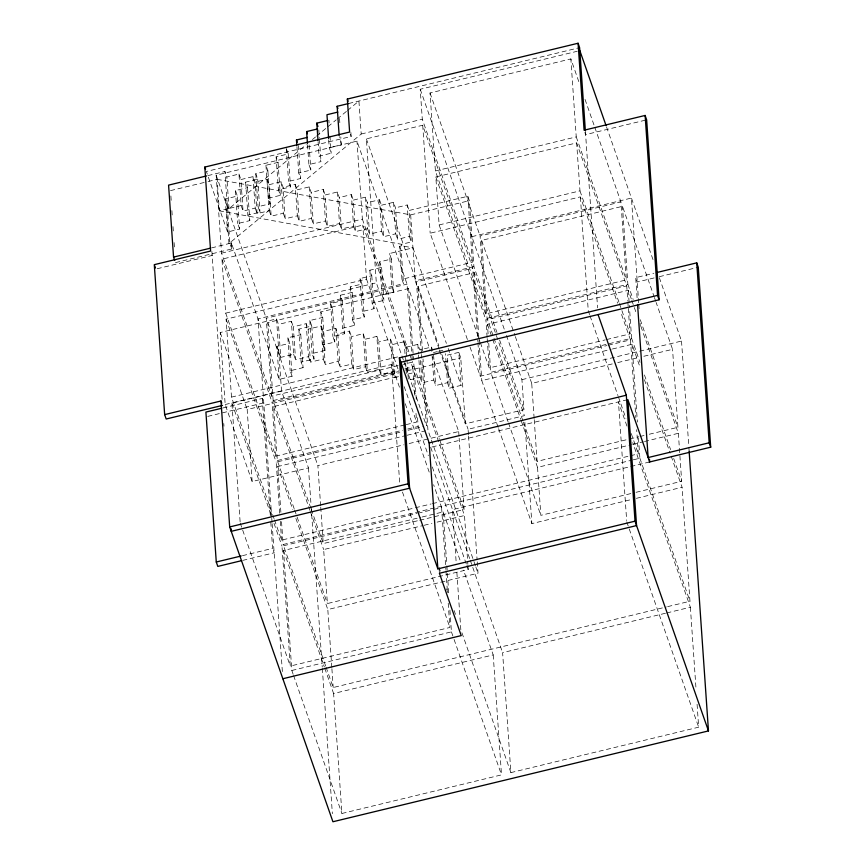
<?xml version="1.0" encoding="UTF-8"?>
<svg xmlns="http://www.w3.org/2000/svg" width="865" height="865" viewBox="0 0 865 865"><rect width="100%" height="100%" fill="white"/><g stroke="black" fill="none" stroke-linecap="round" stroke-linejoin="round"><path stroke-width="0.65" stroke-dasharray="4.33 3.24" d="M208.087 181.531L217.158 179.336L219.342 210.833L226.598 209.071L228.63 207.384L229.02 208.487L241.14 205.556L238.967 174.07L226.835 177.001L229.02 208.487M286.672 149.526L288.218 153.927L276.119 156.857L278.043 162.361L265.944 165.28L267.88 170.783L255.781 173.714L257.705 179.206L245.606 182.137L247.531 187.64L235.442 190.56L237.367 196.063L225.268 198.982L228.738 208.887L306.221 144.693M312.427 139.557L315.52 136.984M316.558 136.129L326.884 127.566M327.921 126.712L336.182 119.867M337.22 119.013L346.519 111.304M347.557 110.45L358.921 101.032L361.202 134.021L228.976 243.562L226.598 209.071M348.671 103.508L578.307 47.964M271.675 517.011L257.975 318.882L403.501 283.677L401.966 279.276L472.377 262.246L422.293 119.24L420.228 89.257L577.215 51.284M594.785 127.252L620.929 201.923L626.325 279.892L485.492 313.952L435.409 170.956L430.024 92.977L570.857 58.917L579.712 84.229M350.887 132.486L351.158 136.454L206.357 171.475L227.549 231.971L239.648 229.052L237.367 196.063M361.202 134.021L422.293 119.24M207.881 175.617L224.911 171.497L226.835 177.001M239.648 229.052L237.713 223.548L249.812 220.618L247.887 215.126L259.987 212.195L258.062 206.692L270.15 203.772L268.226 198.269L280.325 195.349L278.4 189.846L290.499 186.916L288.575 181.423L300.663 178.493L298.739 172.989L310.838 170.07L308.913 164.566L321.012 161.636L319.077 156.143L331.176 153.213L329.251 147.71L341.351 144.79L340.799 136.875M398.116 365.581L271.632 396.181L221.548 253.175L216.163 175.195L356.986 141.136L407.069 284.142L412.454 362.111L403.328 364.316M403.36 360.013L376.329 282.812L366.382 138.865L422.715 125.241L472.787 268.247L477.858 341.556M170.513 190.624L206.789 181.845M253.023 176.633L255.197 208.119L243.065 211.06L240.892 179.563L253.023 176.633L254.948 182.137L257.121 213.623L269.253 210.692L267.069 179.196L254.948 182.137M281.125 181.769L283.298 213.255L271.178 216.185L268.993 184.699L281.125 181.769L283.05 187.273L285.223 218.758L297.355 215.817L295.181 184.332L283.05 187.273M309.227 186.905L311.411 218.391L299.279 221.321L297.106 189.835L309.227 186.905L311.162 192.398L313.335 223.894L325.456 220.953L323.283 189.467L311.162 192.398M337.339 192.03L339.512 223.527L327.381 226.457L325.208 194.971L337.339 192.03L339.264 197.534L341.437 229.02L353.569 226.089L351.385 194.603L339.264 197.534M435.409 170.956L576.241 136.886L570.857 58.917M645.355 120.17L585.627 134.616L584.859 132.421M478.14 336.301L439.139 224.932L435.83 176.947L576.652 142.887L626.736 285.893L627.752 300.555M365.441 197.166L367.614 228.663L355.493 231.593L353.32 200.107L365.441 197.166L367.365 202.669L369.55 234.156L381.67 231.225L379.497 199.739L367.365 202.669M393.553 202.302L395.727 233.788L383.595 236.729L381.422 205.232L393.553 202.302L395.478 207.805L397.651 239.291L409.383 236.459L407.21 204.962L395.478 207.805M211.547 247.909L231.398 242.978L279.168 379.378L292.078 376.253L289.797 343.264L287.872 337.772L300.782 334.647L298.858 329.143L311.768 326.029L309.832 320.526L322.742 317.401L320.818 311.897L332.56 309.065L330.625 303.561L342.367 300.728L340.442 295.225L352.174 292.381L350.249 286.888L361.981 284.044L360.056 278.552L371.799 275.708L369.863 270.204L381.606 267.372L379.681 261.868L391.413 259.035L389.488 253.531L412.962 247.855L446.394 343.34M175.487 262.603L231.809 248.969L231.398 242.978M157.138 268.745L212.163 255.445L211.395 253.24M221.548 253.175L362.381 219.105L356.986 141.136M219.342 210.833L401.63 244.298L411.318 241.951L409.134 210.465L467.814 196.269L469.36 200.669L473.912 266.647L496.964 332.452M404.863 424.931L275.773 456.158L225.7 313.152L221.959 259.165L362.792 225.105L407.999 354.185M217.158 179.336L410.68 214.866L469.36 200.669M439.139 224.932L579.972 190.873L576.652 142.887M467.403 339.502L430.175 233.204L580.383 196.863L617.61 303.172M401.966 279.276L399.684 246.287L401.738 245.79L412.962 247.855M471.847 236.664L631.45 198.053L638.705 303.074M485.492 313.952L480.107 235.983L620.929 201.923M522.936 420.866L487.038 318.352L481.643 240.383L622.476 206.324L653.94 296.176M225.7 313.152L366.522 279.081L362.792 225.105M274.043 518.611L231.496 397.121L226.111 319.142L376.329 282.812M439.171 349.179L415.232 280.844L473.912 266.647M271.632 396.181L266.236 318.201L407.069 284.142M421.385 353.169L416.454 281.871L472.787 268.247M276.53 318.904L281.514 390.904L308.481 467.911L252.148 481.535L225.181 404.528L220.207 332.528L276.53 318.904L278.465 324.407L280.736 357.396L293.646 354.272L291.364 321.283L278.465 324.407M292.078 376.253L290.153 370.761L303.064 367.636L301.128 362.132L314.038 359.007L312.114 353.515L325.024 350.39L323.099 344.886L334.831 342.053L332.906 336.55L344.648 333.717L342.713 328.213L354.455 325.37L352.531 319.877L364.262 317.033L362.338 311.53L374.069 308.697L372.145 303.193L383.887 300.36L381.952 294.857L393.694 292.013L391.413 259.035M310.838 508.144L273.167 400.571L267.782 322.602L408.615 288.542L429.883 349.287M422.466 350.844L418 286.272L474.334 272.648L497.818 339.718M306.199 323.661L308.481 356.65L295.571 359.775L293.3 326.786L306.199 323.661L308.135 329.165L310.405 362.143L323.315 359.029L321.045 326.04L308.135 329.165M335.88 328.419L338.15 361.408L325.251 364.522L322.969 331.533L335.88 328.419L337.804 333.912L340.086 366.901L351.817 364.068L349.536 331.079L337.804 333.912M279.168 379.378L276.887 346.389L289.797 343.264M363.203 333.739L365.473 366.728L353.742 369.56L351.46 336.582L363.203 333.739L365.127 339.242L367.409 372.231L379.14 369.387L376.859 336.399L365.127 339.242M637.105 297.765L635.71 277.622L653.886 273.221M390.526 339.058L392.807 372.047L381.065 374.891L378.784 341.902L390.526 339.058L392.45 344.562L394.732 377.551L398.635 376.599M487.038 318.352L627.86 284.293L622.476 206.324M654.135 277.935L637.245 282.022L635.71 277.622M659.325 276.681L698.271 267.263M487.103 337.285L485.903 319.953L626.736 285.893M392.45 344.562L404.182 341.729L406.107 347.222L408.388 380.211L420.131 377.378L418.941 360.218M488.098 333.685L487.449 324.353L628.282 290.294L631.374 299.149M406.107 347.222L417.849 344.389L419.774 349.882L431.505 347.049L432.662 350.347M231.496 397.121L398.073 356.823M433.43 352.552L437.344 351.601M438.652 351.287L445.172 349.709M225.181 404.528L281.514 390.904M240.113 521.725L231.917 403.112L391.521 364.511L399.933 388.558M222.943 407.956L262.246 398.451L263.782 402.852L207.449 416.476M458.828 352.369L447.097 355.212L449.378 388.201L461.11 385.358L458.828 352.369L460.753 357.872L465.316 423.85L523.995 409.653L521.919 379.659L505.971 334.106M273.167 400.571L398.354 370.296M404.874 368.717L414 366.511L413.632 361.137M275.773 456.158L272.043 402.171L398.527 371.582M405.047 370.004L412.875 368.112L410.659 361.786M252.148 481.535L247.174 409.534L399.176 372.772M407.037 370.869L460.753 357.872M294.154 508.642L277.319 460.558L273.589 406.572L398.765 376.297M407.891 374.091L414.411 372.512L464.494 515.518L467.857 564.229M420.131 377.378L422.055 382.871L433.787 380.038L432.143 356.283M480.356 342.627L489.222 367.939L605.273 339.869M606.581 339.556L630.055 333.879L628.206 307.216M433.787 380.038L435.711 385.531L447.454 382.698L445.443 353.666M508.047 421.698L490.769 372.339L631.591 338.269L629.569 308.956M470.052 347.103L480.248 376.21L606.949 345.557M608.257 345.243L630.466 339.869L620.713 312.027M498.186 427.429L481.794 380.611L611.112 349.33M612.409 349.006L632.012 344.27L639.981 367.052M521.919 379.659L681.523 341.059L659.368 277.784M534.138 418.346L531.726 383.39L612.571 363.841M617.783 362.576L638.651 357.526M643.863 356.272L672.559 349.33L656.157 302.501M406.172 424.618L416.606 422.088L415.784 410.237M277.319 460.558L402.495 430.273M407.707 429.018L418.141 426.488L417.417 415.957M279.719 513.237L276.184 462.148L402.895 431.505M408.118 430.24L423.796 426.445M280.887 512.264L277.73 466.549L405.739 435.592M407.047 435.268L425.331 430.846M320.645 505.939L317.866 465.608L403.923 444.794M409.134 443.529L458.688 431.549L432.543 356.877M468.452 434.663L468.073 429.278L524.406 415.654L498.262 340.983M432.003 446.989L627.86 399.619M523.379 422.131L537.111 461.359L628.39 439.279M629.698 438.966L638.824 436.76M640.132 436.447L644.036 435.495M649.258 434.241L677.944 427.299L672.559 349.33M630.823 493.58L540.841 515.345L537.533 467.36L631.418 444.653M632.715 444.34L643.149 441.81M644.457 441.496L678.355 433.3L640.241 324.462M274.486 519.876L281.579 540.128L414.054 508.079M415.362 507.766L431.105 503.96M432.414 503.635L629.158 456.05M630.477 455.736L638.338 453.833L636.672 429.7M325.662 666.018L283.114 544.518L632.012 460.137M633.321 459.812L639.884 458.234L638.305 435.441M242.47 555.676L272.605 548.388L270.572 518.935M448.211 603.208L449.887 627.471L290.283 666.072L281.99 546.118L416.735 513.529M418.044 513.215L432.435 509.734M433.743 509.409L441.593 507.517L433.625 484.735M242.708 560.401L274.14 552.789L272.605 548.388M293.149 674.268L291.819 670.472L283.536 550.518L420.898 517.292M422.207 516.978L443.139 511.918L460.418 561.277M649.68 461.953L452.525 509.647L456.158 562.207M311.281 509.409L323.25 543.577L418.444 520.557M419.741 520.243L464.083 509.517L459.153 438.274M467.954 565.548L468.225 569.494L327.392 603.554L323.661 549.578L422.769 525.606M424.066 525.293L431.894 523.401M437.106 522.136L464.494 515.518M636.034 492.315L681.674 481.275L678.355 433.3M498.629 428.694L531.867 523.606L631.147 499.602M636.37 498.337L682.085 487.276L670.559 454.374M331.803 667.358L327.813 609.555L478.021 573.225L477.188 561.115M291.819 670.472L451.422 631.872L449.746 607.608M326.105 667.283L333.198 687.524L666.353 606.949M667.661 606.625L689.967 601.24L682.085 487.276M493.212 654.924L501.505 774.878L341.902 813.478L333.609 693.525L493.212 654.924L463.521 570.132M697.082 704.272L698.671 727.184L510.891 772.607L502.608 652.653L665.423 613.263M666.742 612.95L690.378 607.23L632.726 442.599M606.527 126.895L653.162 260.062M585.032 99.41L594.341 125.987M654.383 297.441L655.713 301.236M576.241 136.886L626.325 279.892M627.86 284.293L633.18 299.485M640.273 319.726L677.944 427.299M631.818 300.414L636.694 314.341M579.972 190.873L618.972 302.231M619.416 303.496L630.055 333.879M631.591 338.269L640.014 362.316M644.447 374.978L670.591 449.638M673.694 458.504L681.674 481.275M644.414 379.703L670.115 453.109M589.595 314.622L588.265 310.827L580.383 196.863M590.038 315.887L617.956 395.619M618.399 396.884L625.936 418.39M631.255 433.581L638.338 453.833M639.884 458.234L689.967 601.24M626.93 426.067L618.464 401.89L626.66 520.503M626.757 521.844L698.671 727.184M430.024 92.977L480.107 235.983M481.643 240.383L514.88 335.296M515.324 336.571L531.726 383.39M420.228 89.257L505.528 332.841M499.624 340.053L523.995 409.653M435.83 176.947L485.903 319.953M487.449 324.353L492.326 338.28M492.769 339.545L520.687 419.266M521.13 420.531L537.533 467.36M478.583 337.566L479.913 341.361M508.49 422.963L540.841 515.345M407.21 204.962L409.134 210.465M409.383 236.459L411.318 241.951M448.178 348.433L461.11 385.358M366.382 138.865L416.454 281.871M418 286.272L438.825 345.751M441.929 354.607L468.073 429.278M439.615 350.444L465.316 423.85M395.727 233.788L397.651 239.291M399.684 246.287L401.219 250.688L403.501 283.677M447.454 382.698L449.378 388.201M379.497 199.739L381.422 205.232M350.39 134.248L351.158 136.454M381.67 231.225L383.595 236.729M393.694 292.013L391.769 286.52L389.488 253.531M341.351 144.79L339.242 136.648M367.614 228.663L369.55 234.156M362.381 219.105L409.35 353.255M409.794 354.52L412.454 362.111M414 366.511L439.258 438.652M439.701 439.917L464.083 509.517M351.385 194.603L353.32 200.107M403.804 361.278L426.402 425.818L421.482 354.52M475.372 565.634L427.948 430.219L423.017 358.921M475.815 566.899L478.021 573.225M353.569 226.089L355.493 231.593M430.694 447.313L469.814 558.995M470.257 560.271L502.608 652.653M366.522 279.081L398.873 371.474M404.193 386.655L416.606 422.088M418.141 426.488L428.337 455.596M432.327 466.992L466.451 564.434M466.895 565.699L468.225 569.494M405.253 403.739L429.191 472.085M392.807 372.047L394.732 377.551M339.512 223.527L341.437 229.02M376.859 336.399L378.784 341.902M323.283 189.467L325.208 194.971M379.14 369.387L381.065 374.891M325.456 220.953L327.381 226.457M438.988 567.267L440.317 571.084M446.556 588.892L447.897 592.709M454.136 610.517L455.466 614.334M510.891 772.607L460.818 629.601L456.72 570.295M365.473 366.728L367.409 372.231M311.411 218.391L313.335 223.894M349.536 331.079L351.46 336.582M295.181 184.332L297.106 189.835M402.463 492.055L449.887 627.471M451.422 631.872L453.638 638.197M454.082 639.462L501.505 774.878M351.817 364.068L353.742 369.56M297.355 215.817L299.279 221.321M338.15 361.408L340.086 366.901M283.298 213.255L285.223 218.758M321.045 326.04L322.969 331.533M267.069 179.196L268.993 184.699M323.315 359.029L325.251 364.522M269.253 210.692L271.178 216.185M308.481 356.65L310.405 362.143M255.197 208.119L257.121 213.623M291.364 321.283L293.3 326.786M238.967 174.07L240.892 179.563M293.646 354.272L295.571 359.775M241.14 205.556L243.065 211.06M276.887 346.389L280.736 357.396M216.163 175.195L266.236 318.201M267.782 322.602L317.866 465.608M231.809 248.969L229.885 243.476L224.911 171.497M221.959 259.165L272.043 402.171M273.589 406.572L309.93 510.35M310.373 511.615L323.661 549.578M294.597 509.907L327.392 603.554M226.111 319.142L276.184 462.148M277.73 466.549L292.803 509.582M295.906 518.438L327.813 609.555M220.207 332.528L247.174 409.534M231.917 403.112L270.907 514.48M274.01 523.336L281.99 546.118M283.536 550.518L324.31 666.947M324.753 668.212L333.609 693.525M240.2 523.066L290.283 666.072M293.592 675.543L341.902 813.478M681.523 341.059L688.778 445.918M688.864 447.259L689.146 451.292M690.378 607.23L695.968 688.097M638.803 304.426L639.17 309.811M640.1 323.272L640.284 325.964M628.282 290.294L629.471 307.616M632.012 344.27L637.386 422.034M627.839 301.885L628.12 305.886M630.466 339.869L635.84 417.633M585.41 131.437L597.596 307.821M534.235 419.687L537.111 461.359M524.871 422.315L531.867 523.606M488.736 343.016L490.769 372.339M487.2 338.615L489.222 367.939M474.334 272.648L478.94 339.285M479.026 340.615L481.794 380.611M467.814 196.269L472.377 262.246M477.945 342.886L480.248 376.21M468.538 436.003L477.102 559.774M458.688 431.549L459.066 436.922M422.715 125.241L430.175 233.204M433.614 355.191L435.711 385.531M443.139 511.918L446.772 564.477M446.859 565.829L448.816 594.136M431.505 347.049L432.057 354.964M441.593 507.517L445.886 569.516M445.972 570.868L447.281 589.735M439.128 569.246L439.398 573.268M410.68 214.866L415.232 280.844M420.498 360.446L422.055 382.871M417.849 344.389L418.487 353.623M418.574 354.942L418.844 358.899M408.615 288.542L413.535 359.786M414.411 372.512L416.411 401.479M412.875 368.112L414.778 395.759M401.63 244.298L401.738 245.79M404.182 341.729L405.555 361.516M405.642 362.835L406.377 373.388M391.521 364.511L399.803 484.465M381.606 267.372L383.887 300.36M379.681 261.868L381.952 294.857M371.799 275.708L374.069 308.697M369.863 270.204L372.145 303.193M361.981 284.044L364.262 317.033M360.056 278.552L362.338 311.53M352.174 292.381L354.455 325.37M339.523 118.397L339.977 124.992M350.249 286.888L352.531 319.877M342.367 300.728L344.648 333.717M328.895 120.224L329.078 122.862M329.998 136.065L331.176 153.213M340.442 295.225L342.713 328.213M328.7 139.795L329.251 147.71M332.56 309.065L334.831 342.053M318.817 129.966L319.369 137.892M319.455 139.211L321.012 161.636M330.625 303.561L332.906 336.55M318.082 141.622L319.077 156.143M322.742 317.401L325.024 350.39M320.818 311.897L323.099 344.886M309.108 144.996L310.838 170.07M307.54 144.769L308.913 164.566M311.768 326.029L314.038 359.007M298.382 145.504L300.663 178.493M309.832 320.526L312.114 353.515M296.922 146.607L298.739 172.989M320.742 507.279L323.25 543.577M331.9 668.71L333.198 687.524M288.218 153.927L290.499 186.916M300.782 334.647L303.064 367.636M298.858 329.143L301.128 362.132M308.481 467.911L311.076 505.582M311.173 506.922L322.234 667.034M322.331 668.375L332.365 813.673M286.293 148.434L288.575 181.423M278.043 162.361L280.325 195.349M276.119 156.857L278.4 189.846M287.872 337.772L290.153 370.761M267.88 170.783L270.15 203.772M265.944 165.28L268.226 198.269M281.536 521.671L283.114 544.518M257.705 179.206L259.987 212.195M280.282 521.303L281.579 540.128M255.781 173.714L258.062 206.692M271.761 518.351L272.043 522.395M272.14 523.747L282.39 672.04M247.531 187.64L249.812 220.618M262.246 398.451L270.475 517.594M245.606 182.137L247.887 215.126M235.442 190.56L237.713 223.548M228.63 207.384L228.738 208.887M231.009 241.876L231.431 247.877M225.268 198.982L227.549 231.971M211.882 251.445L222.197 400.603M223.776 423.515L223.959 426.207M170.881 195.955L171.248 201.286M171.886 210.617L172.254 215.947M173 226.608L173.368 231.939M174.103 242.6L174.471 247.941"/><path stroke-width="1.3" d="M222.521 405.382L166.188 419.006L164.653 414.616L154.294 264.668L210.617 251.045L204.821 167.075L349.622 132.053L347.341 99.064L578.08 43.25L579.615 47.651L585.356 130.604M339.145 135.329L337.145 106.298L348.671 103.508M337.858 112.093L326.97 114.721L328.614 138.476M317.985 140.303L316.806 123.154L327.694 120.516M307.453 143.449L306.632 131.577L317.52 128.95M296.825 145.277L296.457 140L307.345 137.373M206.573 175.93L168.578 185.121L173.551 257.1L174.708 260.397M231.042 528.645L231.225 531.337L409.61 488.195L400.906 362.24L659.087 299.787L646.652 119.857L645.117 115.456L584.091 130.215L578.08 43.25M173.551 257.1L210.238 248.223M656.481 272.594L696.736 262.863L698.271 267.263L710.706 447.194L649.118 462.094M164.653 414.616L220.986 400.982L221.754 403.187M598.061 314.546L626.314 395.219L635.018 521.173L437.863 568.867L408.064 483.795L399.36 357.84L657.551 295.387L645.117 115.456M221.635 408.269L205.913 412.075L216.272 562.012L217.818 566.413L241.389 560.715M437.863 568.867L429.159 442.912L626.314 395.219M689.146 451.292L708.467 730.914L332.928 821.75L229.69 526.936L408.064 483.795M216.272 562.012L241.162 556M696.736 262.863L709.17 442.793L648.145 457.553L637.57 304.48M282.844 678.744L461.229 635.602L439.398 573.268L636.564 525.574L627.86 399.619L649.68 461.953L649.496 459.261M579.831 50.646L606.084 125.62M657.551 295.387L659.087 299.787M709.17 442.793L710.706 447.194M635.018 521.173L708.467 730.914M347.341 99.064L348.108 101.259M337.145 106.298L337.912 108.503M399.36 357.84L429.159 442.912M316.806 123.154L317.963 126.452M306.632 131.577L307.399 133.783M296.457 140L297.236 142.206M204.821 167.075L205.589 169.27M154.673 265.771L155.44 267.966M220.986 400.982L229.69 526.936"/></g></svg>
